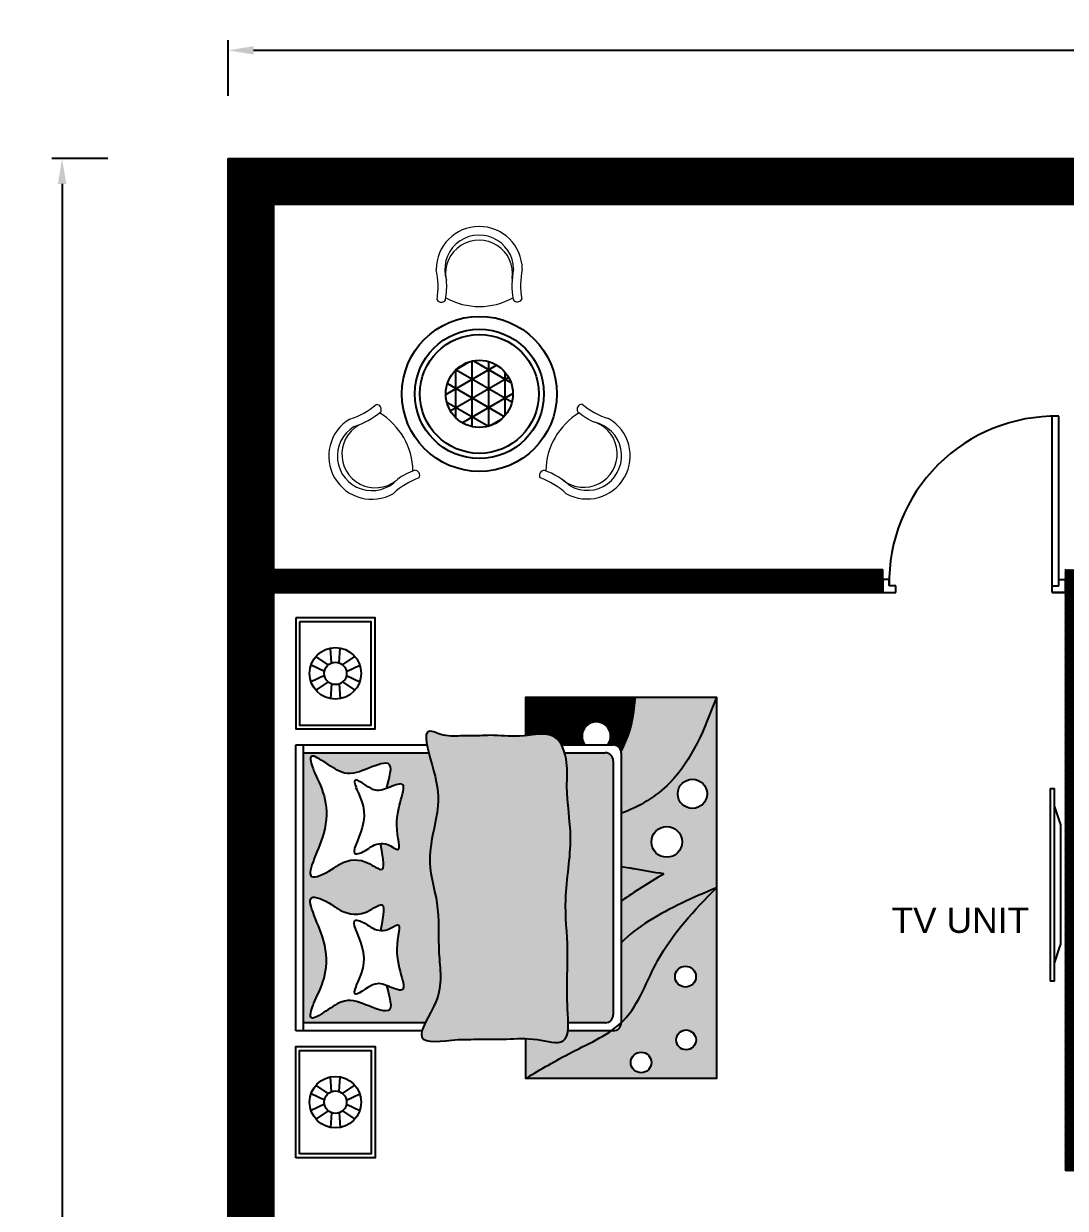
# Model space of a CAD drawing. Header units: inches. Extents: x 3496 to 3956, y 2800 to 3655.
# Drawn here: x 3495.8 to 3701.1, y 3421.4 to 3654.9 of the extents above; entities that cross this region are included whole.
import ezdxf

# ---------------------------------------------------------------- set-up
doc = ezdxf.new("R2010")
doc.units = ezdxf.units.IN
doc.header["$MEASUREMENT"] = 0
doc.layers.add('at_Entity', color=250, linetype='Continuous')
doc.layers.add('TEXT', color=11, linetype='Continuous')
doc.layers.add('ceiling', color=144, linetype='Continuous', lineweight=18)
doc.layers.add('DOOR', color=110, linetype='Continuous', plot=False)
doc.styles.get("Standard").update_dxf_attribs({"font": 'arial.ttf'})
doc.dimstyles.get("Standard").update_dxf_attribs({"dimtxt": 8, "dimasz": 5, "dimexe": 2, "dimexo": 0.0625, "dimgap": 0.09, "dimtad": 0, "dimtih": 1, "dimtoh": 1, "dimdec": 1, "dimzin": 0, "dimdsep": 46, "dimlunit": 4, "dimtxsty": 'Standard', "dimcen": 0.09, "dimadec": 0, "dimazin": 0, "dimtfac": 1, "dimtdec": 1, "dimtofl": 0, "dimtmove": 0, "dimatfit": 3, "dimfxl": 9, "dimfxlon": 1, "dimtolj": 1, "dimtzin": 0, "dimarcsym": 0})
pattern_1 = [(135, (3873.980404808231, 3218.669144670188), (-0.002766332632362072, -0.002766332632362072), [])]

# ---------------------------------------------------------------- blocks, each defined once
blk = doc.blocks.new('121')
for p, q in [((72.05329907620285, 349.0354496327019), (72.05329907620285, 346.0354496327019)), ((73.55329907620285, 349.0354496327019), (72.05329907620285, 349.0354496327019)), ((73.55329907620285, 347.5354496327019), (73.55329907620285, 349.0354496327019)), ((72.05329907620285, 346.0354496327019), (75.05329907620285, 346.0354496327019)), ((75.05329907620285, 347.5354496327019), (73.55329907620285, 347.5354496327019)), ((75.05329907620285, 346.0354496327019), (75.05329907620285, 347.5354496327019))]:
    blk.add_line(p, q)
blk = doc.blocks.new('222')
for p, q in [((235.053299076203, 347.535449632702), (235.053299076203, 386.535449632702)), ((236.553299076203, 347.535449632702), (236.553299076203, 386.535449632702))]:
    blk.add_line(p, q)
blk.add_arc((235.803299076203, 348.2854496327019), 38.2573522345706, 88.87669728592458, 181.1233027140753)
blk = doc.blocks.new('1.1')
at = {"layer": 'DOOR'}
for name, p in [('222', (3456.050042386322, 2950.742326230589)), ('121', (3580.050042386307, 2950.742326230589))]:
    blk.add_blockref(name, p, dxfattribs=at)
at = {"layer": 'DOOR', "xscale": -1}
blk.add_blockref('121', (3766.156640538691, 2950.742326230589), dxfattribs=at)
blk = doc.blocks.new('*U41')
for p, q in [((-0.3992222896306821, -1.312980842644492), (-1.653506191711987, 1.312980842644492)), ((0.3992222896306821, -1.312980842644492), (1.653506191711987, 1.312980842644492))]:
    blk.add_line(p, q)
blk = doc.blocks.new('*U42')
at = {"color": 0, "linetype": 'ByBlock', "lineweight": -2, "transparency": 16777216}
blk.add_blockref('*U41', (175.2466196792429, 320.8776305968914), dxfattribs=at)
for p, rotation in [((172.2254819092581, 319.1333758921318), 59.99999999999999), ((178.2677574492276, 319.1333758921318), 300.0000000000001), ((172.2254819092581, 315.6448664826124), 120), ((178.2677574492276, 315.6448664826124), 240), ((175.2466196792429, 313.9006117778528), 180)]:
    blk.add_blockref('*U41', p, dxfattribs=dict(at, rotation=rotation))
blk = doc.blocks.new('*U38')
for p, q in [((-0.3992222896306821, -1.312980842644492), (-1.653506191711987, 1.312980842644492)), ((0.3992222896306821, -1.312980842644492), (1.653506191711987, 1.312980842644492))]:
    blk.add_line(p, q)
blk = doc.blocks.new('*U40')
at = {"color": 0, "linetype": 'ByBlock', "lineweight": -2, "transparency": 16777216}
blk.add_blockref('*U38', (175.2466196792429, 320.8776305968914), dxfattribs=at)
for p, rotation in [((172.2254819092581, 319.1333758921318), 59.99999999999999), ((178.2677574492276, 319.1333758921318), 300.0000000000001), ((172.2254819092581, 315.6448664826124), 120), ((178.2677574492276, 315.6448664826124), 240), ((175.2466196792429, 313.9006117778528), 180)]:
    blk.add_blockref('*U38', p, dxfattribs=dict(at, rotation=rotation))
blk = doc.blocks.new('*D57')
at = {"layer": 'Defpoints', "color": 0, "transparency": 16777216}
for p in [(3956.103341462497, 3649.608171209901), (3536.103341462497, 3628.277775863237), (3956.103341462497, 3628.277775863237)]:
    blk.add_point(p, dxfattribs=at)
at = {"layer": 'TEXT', "color": 0, "lineweight": -2, "transparency": 16777216}
for p, q in [((3536.103341462497, 3640.608171209901), (3536.103341462497, 3651.608171209901)), ((3956.103341462497, 3640.608171209901), (3956.103341462497, 3651.608171209901)), ((3541.103341462497, 3649.608171209901), (3739.227529729892, 3649.608171209901)), ((3951.103341462497, 3649.608171209901), (3752.979153195103, 3649.608171209901))]:
    blk.add_line(p, q, dxfattribs=at)
at = {"layer": 'TEXT', "color": 0, "transparency": 16777216}
for points in [[(3541.103341462497, 3650.441504543235), (3541.103341462497, 3648.774837876568), (3536.103341462497, 3649.608171209901)], [(3951.103341462497, 3650.441504543235), (3951.103341462497, 3648.774837876568), (3956.103341462497, 3649.608171209901)]]:
    blk.add_solid(points, dxfattribs=at)
at = {"layer": 'TEXT', "color": 0, "transparency": 16777216, "insert": (3746.103341462497, 3649.608171209901), "char_height": 8, "attachment_point": 5}
blk.add_mtext("\\A1;35'", dxfattribs=at)
blk = doc.blocks.new('*D58')
at = {"layer": 'Defpoints', "color": 0, "transparency": 16777216}
for p in [(3528.316408383024, 3628.277775863239), (3503.355526101997, 2800.277775863238), (3528.316408383024, 2800.277775863238)]:
    blk.add_point(p, dxfattribs=at)
at = {"layer": 'TEXT', "color": 0, "lineweight": -2, "transparency": 16777216}
for p, q in [((3512.355526101997, 3628.277775863239), (3501.355526101997, 3628.277775863239)), ((3503.355526101997, 3623.277775863239), (3503.355526101997, 3218.452359765013)), ((3503.355526101997, 2805.277775863238), (3503.355526101997, 3210.103191961466)), ((3512.355526101997, 2800.277775863238), (3501.355526101997, 2800.277775863238))]:
    blk.add_line(p, q, dxfattribs=at)
at = {"layer": 'TEXT', "color": 0, "transparency": 16777216}
for points in [[(3502.522192768663, 3623.277775863239), (3504.18885943533, 3623.277775863239), (3503.355526101997, 3628.277775863239)], [(3502.522192768664, 2805.277775863238), (3504.188859435331, 2805.277775863238), (3503.355526101997, 2800.277775863238)]]:
    blk.add_solid(points, dxfattribs=at)
at = {"layer": 'TEXT', "color": 0, "transparency": 16777216, "insert": (3503.355526101997, 3214.277775863237), "char_height": 8, "attachment_point": 5}
blk.add_mtext("\\A1;69'", dxfattribs=at)

msp = doc.modelspace()

# ---------------------------------------------------------------- hatches: boundary and pattern name
at = {"true_color": 0x636466}
h = msp.add_hatch(dxfattribs=at)
h.set_pattern_fill('ANSI31', color=251, scale=0.03129748101377366, angle=90)
h.set_pattern_definition(pattern_1)
edge = h.paths.add_edge_path()
edge.add_line((3594.779485825953, 3522.121155189824), (3594.779485825953, 3514.574294966851))
edge.add_spline(control_points=[(3594.779485825953, 3514.574294966851), (3596.894725730017, 3514.825091283859), (3599.853151924672, 3515.360846732216), (3601.450195592299, 3513.361149547579), (3601.788524024093, 3512.731910885692)], knot_values=[2789.280830470994, 2789.280830470994, 2789.280830470994, 2789.280830470994, 2975.331718151073, 3042.519416525338, 3042.519416525338, 3042.519416525338, 3042.519416525338], degree=3, periodic=0)
edge.add_line((3601.788524024093, 3512.731910885692), (3606.428190042433, 3512.731910885692))
edge.add_arc((3608.666851711178, 3514.450632677132), 2.822341344252624, -37.5150793865007, 217.5150793865007, ccw=False)
edge.add_line((3610.905513379922, 3512.731910885692), (3611.99310038353, 3512.731910885692))
edge.add_arc((3611.993100383529, 3511.167036835003), 1.564874050688683, 10.881035625460413, 90, ccw=False)
edge.add_spline(control_points=[(3613.529839951363, 3511.462438756409), (3614.615638819818, 3513.473211848197), (3615.909561379802, 3517.064318338789), (3616.209972216638, 3520.694057886493), (3616.328084133349, 3522.121155189824)], knot_values=[727.5348304608033, 727.5348304608033, 727.5348304608033, 727.5348304608033, 939.8558329979844, 1077.41913041279, 1077.41913041279, 1077.41913041279, 1077.41913041279], degree=3, periodic=0)
edge.add_line((3616.328084133349, 3522.121155189824), (3594.779485825953, 3522.121155189824))
h = msp.add_hatch(dxfattribs=at)
h.set_pattern_fill('ANSI31', color=251, scale=0.03129748101377366, angle=90)
h.set_pattern_definition(pattern_1)
edge = h.paths.add_edge_path(flags=17)
edge.add_spline(control_points=[(3603.054749522216, 3456.396445060899), (3602.941737710898, 3455.478552276129), (3602.156874389294, 3453.362055894362), (3597.992265864018, 3454.625001854319), (3595.488849115621, 3454.822428783375), (3594.779485825953, 3454.844289928174)], knot_values=[4821.793160850291, 4821.793160850291, 4821.793160850291, 4821.793160850291, 4908.130436277024, 5071.210333155607, 5138.877351241147, 5138.877351241147, 5138.877351241147, 5138.877351241147], degree=3, periodic=0)
edge.add_line((3594.779485825953, 3454.844289928174), (3594.779485825953, 3447.007200756766))
edge.add_spline(control_points=[(3594.779485825953, 3447.007200756767), (3597.726508918844, 3448.773391670768), (3603.146900027719, 3452.021905586364), (3609.245669378349, 3454.747665133577), (3611.602120425959, 3456.396445060899)], knot_values=[0, 0, 0, 0, 332.3745428608933, 611.3287748868132, 611.3287748868132, 611.3287748868132, 611.3287748868132], degree=3, periodic=0)
edge.add_line((3611.602120425959, 3456.396445060899), (3603.054749522217, 3456.396445060899))
edge = h.paths.add_edge_path()
edge.add_spline(control_points=[(3611.602120425959, 3456.396445060899), (3609.245669378349, 3454.747665133577), (3603.146900027719, 3452.021905586364), (3597.726508918844, 3448.773391670768), (3594.779485825953, 3447.007200756767)], knot_values=[0, 0, 0, 0, 278.9542320259199, 611.3287748868132, 611.3287748868132, 611.3287748868132, 611.3287748868132], degree=3, periodic=0)
edge.add_line((3594.779485825953, 3447.007200756767), (3632.336463042482, 3447.007200756767))
edge.add_line((3632.336463042482, 3447.007200756767), (3632.336463042482, 3484.564177973296))
edge.add_spline(control_points=[(3632.336463042482, 3484.564177973295), (3628.052519826528, 3480.15694572656), (3620.592722535412, 3472.482460440883), (3617.026739063298, 3461.384421973611), (3613.731454970437, 3458.134059539262), (3613.557974434217, 3457.971071805744)], knot_values=[693.4533345413574, 693.4533345413574, 693.4533345413574, 693.4533345413574, 1279.815238965914, 1714.508172511626, 1738.04407250318, 1738.04407250318, 1738.04407250318, 1738.04407250318], degree=3, periodic=0)
edge.add_line((3613.557974434217, 3457.971071805744), (3613.557974434217, 3457.961319111588))
edge.add_arc((3611.993100383529, 3457.961319111588), 1.564874050688683, 270, 360.00000000002086, ccw=False)
edge.add_line((3611.993100383529, 3456.396445060899), (3611.602120425958, 3456.396445060899))
h.paths.add_polyline_path([(3617.481564891127, 3452.176318743041, -1), (3617.481564891127, 3448.1090389506, -1)], flags=16)
h.paths.add_polyline_path([(3626.359056320423, 3456.53724807474, -1), (3626.359056320423, 3452.63663669457, -1)], flags=16)
h.paths.add_polyline_path([(3626.232656982784, 3469.122846328011, -1), (3626.232656982784, 3464.994688546209, -1)], flags=16)
edge = h.paths.add_edge_path(flags=17)
edge.add_spline(control_points=[(3632.336463042482, 3484.564177973295), (3627.736581022208, 3482.598368706986), (3621.02371817921, 3479.729554263035), (3615.189951716474, 3475.373818440825), (3613.557974434217, 3473.74783011203)], knot_values=[0, 0, 0, 0, 476.8269227620506, 695.8599629823377, 695.8599629823377, 695.8599629823377, 695.8599629823377], degree=3, periodic=0)
edge.add_line((3613.557974434217, 3473.74783011203), (3613.557974434217, 3457.971071805744))
edge.add_spline(control_points=[(3613.557974434217, 3457.971071805744), (3613.731454970437, 3458.134059539262), (3617.026739063298, 3461.384421973611), (3620.592722535412, 3472.482460440883), (3628.052519826528, 3480.15694572656), (3632.336463042482, 3484.564177973295)], knot_values=[693.4533345413577, 693.4533345413577, 693.4533345413577, 693.4533345413577, 716.9892345329123, 1151.682168078624, 1738.04407250318, 1738.04407250318, 1738.04407250318, 1738.04407250318], degree=3, periodic=0)
edge = h.paths.add_edge_path()
edge.add_spline(control_points=[(3621.947278139025, 3487.312439910032), (3619.099248345921, 3485.57283972934), (3616.251218552819, 3483.833239548647), (3613.55797443422, 3481.948991155746)], knot_values=[0, 0, 0, 0, 318.0544151716858, 318.0544151716858, 318.0544151716858, 318.0544151716858], degree=3, periodic=0)
edge.add_line((3613.557974434217, 3481.948991155744), (3613.557974434217, 3473.747830112029))
edge.add_spline(control_points=[(3613.557974434217, 3473.74783011203), (3615.189951716474, 3475.373818440825), (3621.02371817921, 3479.729554263035), (3627.736581022208, 3482.598368706986), (3632.336463042482, 3484.564177973295)], knot_values=[0, 0, 0, 0, 219.0330402202871, 695.8599629823377, 695.8599629823377, 695.8599629823377, 695.8599629823377], degree=3, periodic=0)
edge.add_line((3632.336463042482, 3484.564177973295), (3632.336463042482, 3522.121155189824))
edge.add_spline(control_points=[(3632.336463042482, 3522.121155189824), (3629.964595447992, 3515.937563819225), (3626.202701768971, 3506.13009676468), (3617.147667407992, 3500.516123449412), (3613.557974434217, 3499.248381956573)], knot_values=[0, 0, 0, 0, 614.6524651185262, 974.8677492351059, 974.8677492351059, 974.8677492351059, 974.8677492351059], degree=3, periodic=0)
edge.add_line((3613.557974434217, 3499.248381956573), (3613.557974434217, 3488.68956587552))
edge.add_spline(control_points=[(3613.557974434217, 3488.68956587552), (3614.098867327175, 3488.625394593361), (3614.947996914429, 3488.508867647011), (3617.719635738308, 3487.943766474859), (3619.987439685749, 3487.605108485338), (3621.947278139025, 3487.312439910032)], knot_values=[0, 0, 0, 0, 51.72710091473058, 81.55259349884636, 271.3568032618259, 271.3568032618259, 271.3568032618259, 271.3568032618259], degree=3, periodic=0)
h.paths.add_polyline_path([(3622.547482836138, 3496.635256683199, -1), (3622.547482836138, 3490.572358778414, -1)], flags=16)
h.paths.add_polyline_path([(3627.594985545295, 3505.963217314562, -1), (3627.594985545295, 3500.196055897413, -1)], flags=16)
edge = h.paths.add_edge_path(flags=16)
edge.add_spline(control_points=[(3621.947278139025, 3487.312439910032), (3619.987439685749, 3487.605108485338), (3617.719635738308, 3487.943766474859), (3614.947996914429, 3488.508867647011), (3614.098867327175, 3488.625394593361), (3613.557974434217, 3488.68956587552)], knot_values=[0, 0, 0, 0, 189.8042097629795, 219.6297023470953, 271.3568032618259, 271.3568032618259, 271.3568032618259, 271.3568032618259], degree=3, periodic=0)
edge.add_line((3613.557974434217, 3488.68956587552), (3613.557974434217, 3481.948991155745))
edge.add_spline(control_points=[(3613.55797443422, 3481.948991155746), (3616.251218552819, 3483.833239548647), (3619.099248345921, 3485.57283972934), (3621.947278139025, 3487.312439910032)], knot_values=[0, 0, 0, 0, 318.0544151716858, 318.0544151716858, 318.0544151716858, 318.0544151716858], degree=3, periodic=0)
edge = h.paths.add_edge_path()
edge.add_spline(control_points=[(3616.328084133349, 3522.121155189824), (3616.209972216638, 3520.694057886493), (3615.909561379802, 3517.064318338789), (3614.615638819818, 3513.473211848197), (3613.529839951363, 3511.462438756409)], knot_values=[727.5348304608033, 727.5348304608033, 727.5348304608033, 727.5348304608033, 865.0981278756092, 1077.41913041279, 1077.41913041279, 1077.41913041279, 1077.41913041279], degree=3, periodic=0)
edge.add_arc((3611.993100383529, 3511.167036835003), 1.564874050688683, 360, 370.88103562546036, ccw=False)
edge.add_line((3613.557974434217, 3511.167036835003), (3613.557974434217, 3499.248381956573))
edge.add_spline(control_points=[(3613.557974434217, 3499.248381956573), (3617.147667407992, 3500.516123449412), (3626.202701768971, 3506.13009676468), (3629.964595447992, 3515.937563819225), (3632.336463042482, 3522.121155189824)], knot_values=[0, 0, 0, 0, 360.2152841165797, 974.8677492351059, 974.8677492351059, 974.8677492351059, 974.8677492351059], degree=3, periodic=0)
edge.add_line((3632.336463042482, 3522.121155189824), (3616.32808413335, 3522.121155189824))
at = {"true_color": 0xfecc66}
h = msp.add_hatch(dxfattribs=at)
h.set_pattern_fill('ANSI31', color=31, scale=0.03129748101377366, angle=90)
h.set_pattern_definition(pattern_1)
edge = h.paths.add_edge_path()
edge.add_spline(control_points=[(3581.410302988441, 3454.64709356736), (3578.141899130583, 3454.284868274254), (3571.448895575427, 3453.543107072161), (3578.9063654531, 3463.259607665853), (3577.180837863549, 3471.655343233049), (3577.946728917849, 3481.077997038728), (3574.642819184814, 3490.427687177707), (3578.215114396938, 3500.265862354754), (3576.904659859821, 3507.079200378971), (3573.930187116307, 3516.613785634233), (3578.654092968904, 3514.318141441047), (3581.82530291343, 3514.546693878826), (3585.133748020662, 3514.457998190873), (3589.020055591034, 3514.740334120716), (3593.696178538443, 3513.947784585269), (3600.95826117101, 3516.048122158625), (3603.169116263902, 3509.368519620034), (3602.563305695796, 3502.851898498207), (3604.341790856402, 3493.706088355953), (3602.052742776954, 3483.146508223299), (3603.363208648118, 3471.481886180139), (3602.542169281312, 3463.511190188963), (3603.706130464385, 3452.892233415465), (3596.327914242983, 3455.129727843082), (3591.519169529166, 3454.69774744439), (3586.232699948031, 3454.735592505787), (3583.074540879811, 3454.677635077715), (3581.410302988441, 3454.64709356736)], knot_values=[0, 0, 0, 0, 4.574379471410046, 9.367366884963042, 15.54132299381235, 21.85276858185138, 26.95200434941867, 34.23208618292356, 39.56477236527105, 43.69112690969271, 45.13359528443061, 47.62871733112101, 50.0964149475333, 51.40195730767552, 55.06368752627633, 59.54397344475524, 63.04227542724808, 66.06464178536115, 72.51940513016642, 80.34513779217377, 86.71221748695324, 94.13575483048668, 98.22420356634476, 101.4878480836508, 105.3780298085832, 108.2545720886487, 111.459058866664, 111.459058866664, 111.459058866664, 111.459058866664], degree=3, periodic=0)
at = {"true_color": 0xcd6928}
h = msp.add_hatch(dxfattribs=at)
h.set_pattern_fill('ANSI31', color=32, scale=0.03129748101377366, angle=90)
h.set_pattern_definition(pattern_1)
edge = h.paths.add_edge_path()
edge.add_line((3550.96301240667, 3511.167036835003), (3550.96301240667, 3457.961319111588))
edge.add_line((3550.96301240667, 3457.961319111588), (3574.947982377282, 3457.961319111588))
edge.add_spline(control_points=[(3574.947982377283, 3457.961319111588), (3575.585547836689, 3459.235056642637), (3578.674722378375, 3464.386691355005), (3577.180837863549, 3471.655343233049), (3577.94672891785, 3481.077997038728), (3574.642819184816, 3490.427687177707), (3578.215114396937, 3500.265862354754), (3577.145965592134, 3505.824599418114), (3575.810366233971, 3510.430154402526), (3575.617470665357, 3511.167036835003)], knot_values=[344.4794991791036, 344.4794991791036, 344.4794991791036, 344.4794991791036, 468.0746378850208, 776.5788638278038, 1091.953252856443, 1346.755158739501, 1710.530989219796, 1976.998096189158, 2029.166859794734, 2029.166859794734, 2029.166859794734, 2029.166859794734], degree=3, periodic=0)
edge.add_line((3575.617470665357, 3511.167036835003), (3550.963012406671, 3511.167036835003))
edge = h.paths.add_edge_path()
edge.add_spline(control_points=[(3553.142955044951, 3462.258660800871), (3554.703416883465, 3465.42927330796), (3557.573724600017, 3471.432981705016), (3549.759970519372, 3484.815557789766), (3556.027584305482, 3481.618478709656), (3558.871591119058, 3479.552023918983), (3562.353475094696, 3478.65501940302), (3567.548168381579, 3482.7098954589), (3566.614395907411, 3479.228966038987), (3566.210539782246, 3476.482287715231)], knot_values=[0, 0, 0, 0, 254.5380022593741, 433.8216917316246, 527.6513347936659, 543.7608795587546, 655.9844214787016, 725.9844779086036, 843.480710759827, 843.480710759827, 843.480710759827, 843.480710759827], degree=3, periodic=0)
edge.add_spline(control_points=[(3566.210539782246, 3476.482287715231), (3566.210511445404, 3476.48209499267), (3566.210483109457, 3476.481902267327), (3566.210454773508, 3476.481709541983), (3566.193668659032, 3476.367539737067), (3566.176882544555, 3476.25336993215), (3566.160096430078, 3476.139200127234)], knot_values=[843.480710759827, 843.480710759827, 843.480710759827, 843.480710759827, 843.4889549632474, 843.4889549632474, 843.4889549632474, 848.3727916115939, 848.3727916115939, 848.3727916115939, 848.3727916115939], degree=3, periodic=0)
edge.add_spline(control_points=[(3566.160096430078, 3476.139200127234), (3566.616636175906, 3476.110657338705), (3567.842210966783, 3476.267576633069), (3570.741758046698, 3478.530906415587), (3567.730342864476, 3470.690132515974), (3572.721422805438, 3462.959134827628), (3568.257181263937, 3464.912364425155), (3567.285944595305, 3465.284704277718)], knot_values=[587.518084429835, 587.518084429835, 587.518084429835, 587.518084429835, 629.7450446195534, 696.9450987922593, 848.4999505069214, 1109.865128118807, 1202.770021521123, 1202.770021521123, 1202.770021521123, 1202.770021521123], degree=3, periodic=0)
edge.add_spline(control_points=[(3567.285944595303, 3465.284704277718), (3567.328564017057, 3465.130384519214), (3567.371183438811, 3464.976064760709), (3567.413802860566, 3464.821745002205), (3567.413848123382, 3464.821581111037), (3567.413893386198, 3464.821417219868), (3567.413938647996, 3464.821253331964)], knot_values=[1003.387934741425, 1003.387934741425, 1003.387934741425, 1003.387934741425, 1011.567308913117, 1011.567308913117, 1011.567308913117, 1011.575995598493, 1011.575995598493, 1011.575995598493, 1011.575995598493], degree=3, periodic=0)
edge.add_spline(control_points=[(3567.413938647996, 3464.821253331964), (3568.167027594815, 3462.094402586941), (3568.958434443316, 3459.033813120345), (3562.141393445539, 3462.037584958971), (3558.230598360335, 3463.14940504846), (3550.808099930355, 3456.358818174474), (3553.142955044952, 3462.258660800871), (3552.932787805844, 3461.750182422747), (3553.142955044951, 3462.258660800871)], knot_values=[1011.575995598493, 1011.575995598493, 1011.575995598493, 1011.575995598493, 1156.109508457092, 1254.207981898177, 1356.157323201415, 1468.839409783104, 1514.736098348679, 1520.638884756173, 1520.638884756173, 1520.638884756173, 1520.638884756173], degree=3, periodic=0)
edge = h.paths.add_edge_path()
edge.add_spline(control_points=[(3566.210539782246, 3492.933397774595), (3566.614395907411, 3490.186719450839), (3567.548168381579, 3486.705790030926), (3562.353475094696, 3490.760666086806), (3558.871591119058, 3489.863661570842), (3556.027584305482, 3487.797206780169), (3549.759970519372, 3484.60012770006), (3557.573724600017, 3497.98270378481), (3554.703416883465, 3503.986412181865), (3553.142955044951, 3507.157024688955)], knot_values=[0, 0, 0, 0, 117.4962328512235, 187.4962892811254, 299.7198312010725, 315.8293759661611, 409.6590190282025, 588.9427085004529, 843.480710759827, 843.480710759827, 843.480710759827, 843.480710759827], degree=3, periodic=0)
edge.add_spline(control_points=[(3553.142955044951, 3507.157024688955), (3552.932787805844, 3507.665503067079), (3553.142955044952, 3507.157024688955), (3550.808099930355, 3513.056867315352), (3558.230598360335, 3506.266280441366), (3562.141393445539, 3507.378100530855), (3568.958434443316, 3510.381872369481), (3568.167027594815, 3507.321282902884), (3567.413938647996, 3504.594432157862)], knot_values=[1011.575995598493, 1011.575995598493, 1011.575995598493, 1011.575995598493, 1017.478782005987, 1063.375470571563, 1176.057557153251, 1278.00689845649, 1376.105371897574, 1520.638884756173, 1520.638884756173, 1520.638884756173, 1520.638884756173], degree=3, periodic=0)
edge.add_spline(control_points=[(3567.413802860566, 3504.59394048762), (3567.371183438811, 3504.439620729116), (3567.328564017057, 3504.285300970611), (3567.285944595303, 3504.130981212107)], knot_values=[1003.387934741425, 1003.387934741425, 1003.387934741425, 1003.387934741425, 1011.567308913117, 1011.567308913117, 1011.567308913117, 1011.567308913117], degree=3, periodic=0)
edge.add_spline(control_points=[(3567.285944595305, 3504.130981212108), (3568.257181263937, 3504.50332106467), (3572.721422805438, 3506.456550662198), (3567.730342864476, 3498.725552973852), (3570.741758046698, 3490.884779074239), (3567.842210966783, 3493.148108856757), (3566.616636175906, 3493.30502815112), (3566.160096430078, 3493.276485362592)], knot_values=[587.5180844298334, 587.5180844298334, 587.5180844298334, 587.5180844298334, 680.4229778321485, 941.7881554440338, 1093.343007158697, 1160.543061331403, 1202.770021521122, 1202.770021521122, 1202.770021521122, 1202.770021521122], degree=3, periodic=0)
edge.add_spline(control_points=[(3566.160096430078, 3493.276485362592), (3566.176882544555, 3493.162315557675), (3566.193668659032, 3493.048145752759), (3566.210454773508, 3492.933975947843), (3566.210483109457, 3492.933783222499), (3566.210511445404, 3492.933590497155), (3566.210539782246, 3492.933397774595)], knot_values=[843.480710759827, 843.480710759827, 843.480710759827, 843.480710759827, 848.3645474081736, 848.3645474081736, 848.3645474081736, 848.3727916115939, 848.3727916115939, 848.3727916115939, 848.3727916115939], degree=3, periodic=0)
edge = h.paths.add_edge_path()
edge.add_spline(control_points=[(3602.414839936818, 3511.167036835003), (3602.596358834252, 3510.548138035507), (3603.058792038008, 3508.181777066234), (3602.563305695796, 3502.851898498207), (3604.341790856403, 3493.706088355953), (3602.052742776953, 3483.146508223298), (3603.363208648118, 3471.481886180139), (3602.662999089074, 3464.684212705652), (3603.109476464736, 3458.855642318988), (3603.121867177799, 3457.961319111588)], knot_values=[3093.405490540291, 3093.405490540291, 3093.405490540291, 3093.405490540291, 3150.137130790166, 3301.160684794502, 3623.696468046807, 4014.737731503039, 4332.892081505382, 4703.836189553312, 4776.652612997175, 4776.652612997175, 4776.652612997175, 4776.652612997175], degree=3, periodic=0)
edge.add_line((3603.121867177799, 3457.961319111588), (3610.42822633284, 3457.961319111588))
edge.add_arc((3610.42822633284, 3459.526193162276), 1.564874050688683, 270, 360)
edge.add_line((3611.993100383529, 3459.526193162276), (3611.993100383529, 3509.602162784314))
edge.add_arc((3610.42822633284, 3509.602162784314), 1.564874050688683, 360, 450)
edge.add_line((3610.42822633284, 3511.167036835003), (3602.414839936818, 3511.167036835003))
at = {"layer": 'at_Entity'}
h = msp.add_hatch(dxfattribs=at)
h.set_pattern_fill('NET3,_O', color=256, scale=1.018620658913842, angle=90)
h.set_pattern_definition([(90, (2335.835201232176, 2583.989863828574), (-3.234120592051448, 1.980262313026996e-16), []), (150, (2335.835201232176, 2583.989863828574), (-1.617060296025725, -2.800830591618923), []), (210, (2335.835201232176, 2583.989863828574), (1.617060296025723, -2.800830591618923), [])])
h.paths.add_polyline_path([(3592.227802145315, 3581.898237855444, 1), (3578.985733582913, 3581.898237855444, 1)])
at = {"layer": 'TEXT'}
h = msp.add_hatch(dxfattribs=at)
h.set_pattern_fill('ANSI31', color=256)
h.set_pattern_definition([(45, (0, 0), (-0.08838834764831845, 0.08838834764831845), [])])
h.paths.add_polyline_path([(3536.103341462497, 2800.277775863237), (3827.103341462498, 2800.277775863238), (3827.103341462498, 2809.277775863238), (3545.103341462497, 2809.277775863238), (3545.103341462498, 2942.777775863238), (3818.103341462498, 2942.777775863238), (3818.103341462497, 3136.277775863238), (3809.103341462498, 3136.277775863238), (3744.603341462499, 3136.277775863238), (3744.603341462499, 3131.777775863237), (3809.103341462498, 3131.777775863237), (3809.103341462498, 3076.277775863237), (3749.103341462499, 3076.277775863238), (3749.103341462499, 3071.777775863238), (3809.103341462497, 3071.777775863238), (3809.103341462497, 2951.777775863237), (3705.603341462498, 2951.777775863238), (3705.603341462498, 3136.277775863237), (3689.103341462498, 3136.277775863237), (3689.103341462498, 3131.777775863238), (3701.103341462498, 3131.777775863237), (3701.103341462498, 2951.777775863237), (3545.103341462498, 2951.777775863238), (3545.103341462497, 3131.777775863238), (3629.103341462498, 3131.777775863238), (3629.103341462498, 3136.277775863237), (3545.103341462498, 3136.277775863237), (3545.103341462497, 3320.777775863237), (3659.103341462519, 3320.777775863237), (3659.103341462519, 3325.277775863237), (3545.103341462498, 3325.277775863237), (3545.103341462497, 3542.777775863238), (3665.103341462498, 3542.777775863238), (3665.103341462498, 3547.277775863238), (3545.103341462497, 3547.277775863238), (3545.103341462497, 3619.277775863238), (3947.103341462498, 3619.277775863237), (3947.103341462497, 3547.277775863237), (3803.107075186992, 3547.277775863238), (3803.107075186992, 3542.777775863237), (3947.103341462497, 3542.777775863237), (3947.103341462498, 3325.277775863237), (3809.103341462497, 3325.277775863236), (3809.103341462498, 3284.777775863238), (3818.103341462498, 3284.777775863238), (3818.103341462497, 3320.777775863238), (3947.103341462498, 3320.777775863237), (3947.103341462498, 3188.777775863237), (3818.103341462497, 3188.777775863238), (3818.103341462498, 3224.777775863238), (3809.103341462498, 3224.777775863238), (3809.103341462497, 3184.277775863237), (3947.103341462498, 3184.277775863237), (3947.103341462498, 2800.277775863238), (3956.103341462497, 2800.277775863237), (3956.103341462497, 3628.277775863237), (3536.103341462497, 3628.277775863237)])
h.paths.add_polyline_path([(3705.603341462497, 3542.777775863237), (3767.107075186993, 3542.777775863237), (3767.107075186993, 3547.277775863236), (3701.103341462498, 3547.277775863236), (3701.103341462497, 3428.777775863237), (3762.607075186994, 3428.777775863236), (3762.607075186993, 3325.277775863237), (3705.603341462497, 3325.277775863237), (3705.603341462499, 3398.777775863237), (3701.103341462497, 3398.777775863237), (3701.103341462496, 3320.777775863237), (3767.107075186994, 3320.777775863238), (3767.107075186994, 3512.777775863237), (3762.607075186995, 3512.777775863238), (3762.607075186994, 3434.777775863236), (3705.603341462498, 3434.777775863237)], flags=17)

# ---------------------------------------------------------------- linework, layer by layer
at = {"color": 2, "true_color": 0xf1eb1f}
for p, q in [((3536.103341462497, 2800.277775863238), (3536.103341462497, 3628.277775863237)), ((3536.103341462497, 3628.277775863237), (3956.103341462497, 3628.277775863237)), ((3545.103341462496, 3619.277775863238), (3947.103341462497, 3619.277775863237)), ((3545.103341462497, 3547.277775863237), (3545.103341462497, 3619.277775863238)), ((3545.103341462497, 3547.277775863238), (3665.103341462497, 3547.277775863238)), ((3545.103341462497, 3542.777775863238), (3667.674770033928, 3542.777775863238)), ((3545.103341462498, 3325.277775863237), (3545.103341462497, 3542.777775863237)), ((3698.531912891066, 3542.777775863238), (3701.103341462496, 3542.777775863238))]:
    msp.add_line(p, q, dxfattribs=at)
msp.add_line((3665.103341462498, 3542.777775863238), (3665.103341462498, 3547.277775863238))
at = {"color": 9, "true_color": 0xafd9aa}
for p, q in [((3549.398138355982, 3456.396445060899), (3549.398138355982, 3512.731910885692)), ((3549.398138355982, 3512.731910885692), (3575.254139484286, 3512.731910885692)), ((3550.96301240667, 3456.396445060899), (3550.96301240667, 3512.731910885692)), ((3601.788524024093, 3512.731910885692), (3611.993100383529, 3512.731910885692)), ((3550.96301240667, 3511.167036835003), (3575.61776858302, 3511.167036835003)), ((3602.414839936818, 3511.167036835003), (3610.42822633284, 3511.167036835003)), ((3611.993100383529, 3509.602162784314), (3611.993100383529, 3459.526193162276)), ((3613.557974434217, 3511.167036835003), (3613.557974434217, 3457.961319111588)), ((3574.947982404779, 3457.961319111588), (3550.96301240667, 3457.961319111588)), ((3610.42822633284, 3457.961319111588), (3603.121867177799, 3457.961319111588)), ((3574.290958399287, 3456.396445060899), (3549.398138355982, 3456.396445060899)), ((3611.993100383529, 3456.396445060899), (3603.054749522217, 3456.396445060899))]:
    msp.add_line(p, q, dxfattribs=at)
at = {"color": 8}
for p, q in [((3698.146132942129, 3504.134309691163), (3698.146132942129, 3466.134309691163)), ((3698.146132942129, 3504.134309691163), (3698.942657686493, 3504.134309691163)), ((3698.942657686493, 3466.134309691163), (3698.942657686493, 3504.134309691163)), ((3698.942657686493, 3500.541756940268), (3700.150459657845, 3496.979523493258)), ((3698.942657686493, 3469.726862442058), (3700.150459657845, 3473.289095889068)), ((3698.942657686493, 3466.134309691163), (3698.146132942129, 3466.134309691163))]:
    msp.add_line(p, q, dxfattribs=at)
at = {"color": 254, "true_color": 0xcecce6}
for points in [[(3549.398138355982, 3537.769895696711), (3549.398138355982, 3515.861658987069), (3565.046878862869, 3515.861658987069), (3565.046878862869, 3537.769895696711)], [(3550.180575381326, 3536.987458671366), (3550.180575381326, 3516.644096012413), (3564.264441837524, 3516.644096012413), (3564.264441837524, 3536.987458671366)], [(3549.398138355982, 3431.35846024988), (3549.398138355982, 3453.266696959522), (3565.046878862869, 3453.266696959522), (3565.046878862869, 3431.35846024988)], [(3550.180575381326, 3432.140897275224), (3550.180575381326, 3452.484259934177), (3564.264441837524, 3452.484259934177), (3564.264441837524, 3432.140897275224)]]:
    msp.add_lwpolyline(points, close=True, dxfattribs=at)
at = {"color": 215, "true_color": 0xa953a0}
msp.add_lwpolyline([(3594.779485825953, 3514.574294966851), (3594.779485825953, 3522.121155189824), (3632.336463042482, 3522.121155189824), (3632.336463042482, 3447.007200756767), (3594.779485825953, 3447.007200756767), (3594.779485825953, 3454.853591219236)], dxfattribs=at)
at = {"color": 8}
msp.add_lwpolyline([(3700.150459657845, 3496.979523493258), (3700.150459657845, 3473.289095889068)], dxfattribs=at)
at = {"color": 31, "true_color": 0xfecc66}
for centre, radius in [((3557.222508609425, 3526.81577734189), 5.078227187479269), ((3557.222508609425, 3442.312578604701), 5.078227187479269), ((3557.222508609425, 3442.312578604701), 2.211855099645161)]:
    msp.add_circle(centre, radius, dxfattribs=at)
msp.add_circle((3557.222508609425, 3526.81577734189), 2.211855099645161)
at = {"color": 30, "true_color": 0xf26722}
for centre, radius in [((3627.594985545295, 3503.079636605987), 2.883580708574183), ((3622.547482836138, 3493.603807730807), 3.031448952392697), ((3626.232656982784, 3467.05876743711), 2.064078890901657), ((3626.359056320423, 3454.586942384655), 1.950305690085084), ((3617.481564891127, 3450.142678846821), 2.033639896220623)]:
    msp.add_circle(centre, radius, dxfattribs=at)
msp.add_arc((3608.666851711178, 3514.450632677132), 2.822341344252624, 322.4849206133674, 217.5150793866314, dxfattribs=at)
at = {"color": 9, "true_color": 0xafd9aa}
for centre, start, end in [((3611.993100383529, 3511.167036835003), 0, 90), ((3610.42822633284, 3509.602162784314), 0, 90), ((3610.42822633284, 3459.526193162276), 270, 0), ((3611.993100383529, 3457.961319111588), 270, 0)]:
    msp.add_arc(centre, 1.564874050688683, start, end, dxfattribs=at)
at = {"color": 240, "true_color": 0xed1f24}
for points, knots in [([(3613.529839951363, 3511.462438756409), (3614.615638819818, 3513.473211848197), (3615.909561379802, 3517.064318338789), (3616.209972216638, 3520.694057886493), (3616.328084133349, 3522.121155189824)], [727.5348304608033, 727.5348304608033, 727.5348304608033, 727.5348304608033, 939.8558329979844, 1077.41913041279, 1077.41913041279, 1077.41913041279, 1077.41913041279]), ([(3632.336463042482, 3522.121155189824), (3629.964595447992, 3515.937563819225), (3626.202701768971, 3506.13009676468), (3617.147667407992, 3500.516123449412), (3613.557974434217, 3499.248381956573)], [0, 0, 0, 0, 614.6524651185262, 974.8677492351059, 974.8677492351059, 974.8677492351059, 974.8677492351059]), ([(3621.947278139025, 3487.312439910032), (3619.987439685749, 3487.605108485338), (3617.719635738308, 3487.943766474859), (3614.947996914429, 3488.508867647011), (3614.098867327175, 3488.62539459336), (3613.557974434217, 3488.68956587552)], [0, 0, 0, 0, 189.8042097629795, 219.6297023470953, 271.3568032618259, 271.3568032618259, 271.3568032618259, 271.3568032618259]), ([(3632.336463042482, 3484.564177973295), (3627.736581022208, 3482.598368706985), (3621.02371817921, 3479.729554263035), (3615.189951716474, 3475.373818440825), (3613.557974434217, 3473.74783011203)], [0, 0, 0, 0, 476.8269227620506, 695.8599629823377, 695.8599629823377, 695.8599629823377, 695.8599629823377])]:
    msp.add_open_spline(points, degree=3, knots=knots, dxfattribs=at)
at = {"color": 9, "true_color": 0xd19cc7}
msp.add_spline([(3581.410302988441, 3454.64709356736), (3574.273046046569, 3455.133893080451), (3577.029369266924, 3462.104436397674), (3577.63242980984, 3471.740990069587), (3577.230390331375, 3481.603222741089), (3575.823248181092, 3489.452752547502), (3577.431410070608, 3500.723871540851), (3576.225288984776, 3508.975943341211), (3575.823248181092, 3515.416583273456), (3577.989507276065, 3514.787097653385), (3581.879911381021, 3514.48516096319), (3585.738913109119, 3514.525675192536), (3587.778938518759, 3514.609044631247), (3593.503331016997, 3514.451744272664), (3600.506930399671, 3514.243770044584), (3602.79995459258, 3509.276523044504), (3602.867634825047, 3504.550350806397), (3603.577546407956, 3494.480786877048), (3602.630998514222, 3482.278838811163), (3602.985954305677, 3472.327737706909), (3602.985954305677, 3460.718121528108), (3602.099885407245, 3454.385919769032), (3597.002453767025, 3454.644578523574), (3590.919700991084, 3454.758899341531), (3586.421299904413, 3454.716214643608), (3581.410302988441, 3454.64709356736)], degree=3, dxfattribs=at)
for points, knots in [([(3567.285944595303, 3504.130981212107), (3567.328564017057, 3504.285300970611), (3567.371183438811, 3504.439620729116), (3567.413802860566, 3504.59394048762), (3567.413848123382, 3504.594104378789), (3567.413893386198, 3504.594268269957), (3567.413938647996, 3504.594432157862), (3568.167027594815, 3507.321282902884), (3568.958434443316, 3510.381872369481), (3562.141393445539, 3507.378100530855), (3558.230598360335, 3506.266280441366), (3550.808099930355, 3513.056867315352), (3553.142955044952, 3507.157024688955), (3552.932787805844, 3507.665503067079), (3553.142955044951, 3507.157024688955)], [1003.387934741425, 1003.387934741425, 1003.387934741425, 1003.387934741425, 1011.567308913117, 1011.567308913117, 1011.567308913117, 1011.575995598493, 1011.575995598493, 1011.575995598493, 1156.109508457092, 1254.207981898177, 1356.157323201415, 1468.839409783104, 1514.736098348679, 1520.638884756173, 1520.638884756173, 1520.638884756173, 1520.638884756173]), ([(3553.142955044951, 3507.157024688955), (3554.703416883465, 3503.986412181865), (3557.573724600017, 3497.98270378481), (3549.759970519372, 3484.60012770006), (3556.027584305482, 3487.797206780169), (3558.871591119058, 3489.863661570842), (3562.353475094696, 3490.760666086806), (3567.548168381579, 3486.705790030926), (3566.614395907411, 3490.186719450839), (3566.210539782246, 3492.933397774595), (3566.210511445404, 3492.933590497155), (3566.210483109457, 3492.933783222499), (3566.210454773508, 3492.933975947843), (3566.193668659032, 3493.048145752759), (3566.176882544555, 3493.162315557675), (3566.160096430078, 3493.276485362592)], [0, 0, 0, 0, 254.5380022593741, 433.8216917316246, 527.6513347936659, 543.7608795587546, 655.9844214787016, 725.9844779086036, 843.480710759827, 843.480710759827, 843.480710759827, 843.4889549632474, 843.4889549632474, 843.4889549632474, 848.3727916115939, 848.3727916115939, 848.3727916115939, 848.3727916115939]), ([(3553.142955044951, 3462.258660800871), (3554.703416883465, 3465.42927330796), (3557.573724600017, 3471.432981705016), (3549.759970519372, 3484.815557789766), (3556.027584305482, 3481.618478709656), (3558.871591119058, 3479.552023918983), (3562.353475094696, 3478.65501940302), (3567.548168381579, 3482.7098954589), (3566.614395907411, 3479.228966038987), (3566.210539782246, 3476.482287715231), (3566.210511445404, 3476.48209499267), (3566.210483109457, 3476.481902267327), (3566.210454773508, 3476.481709541983), (3566.193668659032, 3476.367539737067), (3566.176882544555, 3476.25336993215), (3566.160096430078, 3476.139200127234)], [0, 0, 0, 0, 254.5380022593741, 433.8216917316246, 527.6513347936659, 543.7608795587546, 655.9844214787016, 725.9844779086036, 843.480710759827, 843.480710759827, 843.480710759827, 843.4889549632474, 843.4889549632474, 843.4889549632474, 848.3727916115939, 848.3727916115939, 848.3727916115939, 848.3727916115939]), ([(3567.285944595303, 3465.284704277718), (3567.328564017057, 3465.130384519214), (3567.371183438811, 3464.976064760709), (3567.413802860566, 3464.821745002205), (3567.413848123382, 3464.821581111036), (3567.413893386198, 3464.821417219868), (3567.413938647996, 3464.821253331964), (3568.167027594815, 3462.094402586941), (3568.958434443316, 3459.033813120345), (3562.141393445539, 3462.037584958971), (3558.230598360335, 3463.14940504846), (3550.808099930355, 3456.358818174474), (3553.142955044952, 3462.258660800871), (3552.932787805844, 3461.750182422747), (3553.142955044951, 3462.258660800871)], [1003.387934741425, 1003.387934741425, 1003.387934741425, 1003.387934741425, 1011.567308913117, 1011.567308913117, 1011.567308913117, 1011.575995598493, 1011.575995598493, 1011.575995598493, 1156.109508457092, 1254.207981898177, 1356.157323201415, 1468.839409783104, 1514.736098348679, 1520.638884756173, 1520.638884756173, 1520.638884756173, 1520.638884756173])]:
    msp.add_open_spline(points, degree=3, knots=knots)
for points in [[(3561.370309395201, 3504.022877642487), (3562.510370121411, 3496.460587991526), (3561.227801804425, 3491.228822554325), (3563.820936848494, 3492.334873539519), (3564.220461210728, 3492.608106532311), (3567.561051098844, 3493.065971293628), (3569.445732592928, 3492.132486414425), (3569.31685952828, 3496.874020471772), (3570.051200816083, 3505.021063839026), (3567.24623941685, 3504.115796011882), (3564.183496164673, 3504.164298060077), (3561.014227967419, 3505.355103940611), (3561.370309395201, 3504.022877642487), (3561.285397257919, 3504.178582144688)], [(3561.370309395201, 3465.392807847339), (3562.510370121411, 3472.955097498299), (3561.227801804425, 3478.1868629355), (3563.820936848494, 3477.080811950307), (3564.220461210728, 3476.807578957514), (3567.561051098844, 3476.349714196198), (3569.445732592928, 3477.2831990754), (3569.31685952828, 3472.541665018054), (3570.051200816083, 3464.3946216508), (3567.24623941685, 3465.299889477944), (3564.183496164673, 3465.251387429748), (3561.014227967419, 3464.060581549214), (3561.370309395201, 3465.392807847339), (3561.285397257919, 3465.237103345137)]]:
    msp.add_spline(points, degree=3)
at = {"color": 240, "true_color": 0xed1f24}
msp.add_open_spline([(3621.947278139025, 3487.312439910032), (3619.099248345921, 3485.57283972934), (3616.251218552819, 3483.833239548647), (3613.55797443422, 3481.948991155746)], degree=3, dxfattribs=at)
msp.add_spline([(3594.779485825953, 3447.007200756767), (3603.821084359228, 3452.151246809413), (3614.065398166866, 3458.472223231818), (3620.795259097219, 3470.295902318147), (3632.336463042482, 3484.564177973295)], degree=3, dxfattribs=at)
at = {"layer": 'at_Entity'}
for radius in [15.27930988370763, 12.73275823642303, 11.71413757750918, 6.621034282939974]:
    msp.add_circle((3585.606767868067, 3581.898237855444), radius, dxfattribs=at)
at = {"layer": 'ceiling'}
for centre, radius, start, end in [((3585.573874305053, 3606.402947940538), 8.48850549094868, 0.5723016122089792, 180), ((3585.573874305053, 3606.402947940538), 6.790804392758945, 0.5723016122089792, 197.8294694367354), ((3585.548516702889, 3605.609640214781), 6.603662721287295, 351.5178543144822, 188.4821456855177), ((3562.230009809493, 3603.007545743961), 15.23845291273901, 350.3799642399137, 12.87460411429281), ((3607.252872446663, 3603.223925259431), 15.23845291273901, 167.6976975141175, 190.1923373598576), ((3608.950488854418, 3603.240882545424), 15.23845291273901, 167.6976975141175, 190.1923373598576), ((3563.927710909262, 3603.007545743961), 15.23845291273901, 350.3799642399137, 4.954865324121079), ((3585.573874305053, 3606.402947940538), 6.790804392758945, 342.1705305632647, 342.7428321715132), ((3578.103024958951, 3600.944316406898), 0.9768048476305272, 209.6565138105386, 330.3434861894614), ((3585.606767868067, 3612.745141922298), 13.62745440414032, 241.0409190678017, 298.9590809321983), ((3593.098873858651, 3601.019210403977), 0.9768048476305272, 210.228815399847, 330.9157878309974), ((3555.451634882718, 3591.443170908311), 15.23845291273901, 287.6976975680915, 310.1923373735365), ((3565.301466899202, 3578.826105699596), 0.9768048476305272, 330.2288154602742, 90.91578780147297), ((3605.853027189223, 3578.873630561307), 0.9768048476305272, 89.65651386589165, 210.3434861491236), ((3615.576343777793, 3591.588450245384), 15.23845291273901, 230.3799642590753, 252.8746040910524), ((3564.401513200535, 3569.617396152578), 8.48850549094868, 120.5723015853787, 300.0000000229816), ((3556.315128530319, 3589.981470616307), 15.23845291273901, 287.6976975680915, 310.1923373735365), ((3558.892565313696, 3566.474785822016), 13.62745440414032, 1.04091903438893, 58.95908097763292), ((3612.32097041453, 3566.474785822016), 13.62745440414032, 121.0409190223671, 178.9590809656111), ((3606.844916090708, 3569.674369473214), 8.48850549094868, 240.5723015942235, 59.99999997701838), ((3614.727493231861, 3590.118197966028), 15.23845291273901, 230.3799642590753, 244.9548653284484), ((3564.401513200535, 3569.617396152578), 6.790804392758945, 120.5723015853787, 317.8294694404727), ((3565.101216640342, 3569.992089690746), 6.603662721287295, 111.5178542958029, 308.4821457281403), ((3564.401513200535, 3569.617396152578), 6.790804392758945, 102.170530541934, 102.7428322091771), ((3606.170570245158, 3570.092983660311), 6.603662721287295, 231.5178542718596, 68.48214570419711), ((3606.844916090708, 3569.674369473214), 6.790804392758945, 240.5723015942235, 77.82946945806596), ((3579.013950001101, 3551.098717576986), 15.23845291273901, 110.3799642168746, 132.8746040744298), ((3578.165099455167, 3552.56896985585), 15.23845291273901, 110.3799642168746, 124.9548653284856), ((3572.86425144812, 3565.876766597632), 0.9768048476305272, 329.6565138508764, 90.34348613410835), ((3598.419962838439, 3565.849397462759), 0.9768048476305272, 90.22881541397268, 210.9157877616396), ((3592.418179851249, 3551.010660112104), 15.23845291273901, 47.69769752110802, 70.19233735677315), ((3593.252302619314, 3552.489317690593), 15.23845291273901, 47.69769752110802, 70.19233735677315), ((3606.844916090708, 3569.674369473214), 6.790804392758945, 222.1705305595273, 222.7428322114658)]:
    msp.add_arc(centre, radius, start, end, dxfattribs=at)

# ---------------------------------------------------------------- block references
at = {"xscale": 0.8571428571432748, "yscale": 0.8571428571432748, "zscale": 0.8571428571432748}
msp.add_blockref('1.1', (534.729048778821, 716.9682536933259), dxfattribs=at)
at = {"extrusion": (0, 0, -1), "zscale": -1, "rotation": 270}
msp.add_blockref('*U40', (-3874.611629796796, 3702.062397021133), dxfattribs=at)
at = {"rotation": 90.00000000000001}
msp.add_blockref('*U42', (3874.611629796796, 3267.065958925458), dxfattribs=at)

# ---------------------------------------------------------------- texts
at = {"layer": 'TEXT', "lineweight": 30, "insert": (3693.982851436258, 3480.67359559872), "char_height": 5, "attachment_point": 3}
msp.add_mtext_dynamic_manual_height_columns('TV UNIT ', width=63.08779270385641, gutter_width=12.5, heights=[13.53115052296502], dxfattribs=at)

# ---------------------------------------------------------------- dimensions: what is measured, and where the dimension line sits
at = {"layer": 'TEXT'}
dim = msp.add_linear_dim(base=(3956.103341462497, 3649.608171209901), p1=(3536.103341462497, 3628.277775863237), p2=(3956.103341462497, 3628.277775863237), dimstyle='Standard', dxfattribs=at)
dim.commit()
dim.dimension.update_dxf_attribs({"geometry": '*D57', "text_midpoint": (3746.103341462497, 3649.608171209901)})
dim = msp.add_linear_dim(base=(3503.355526101997, 2800.277775863238), p1=(3528.316408383022, 3628.277775863237), p2=(3528.316408383022, 2800.277775863237), angle=90, dimstyle='Standard', dxfattribs=at)
dim.commit()
dim.dimension.update_dxf_attribs({"geometry": '*D58', "text_midpoint": (3503.355526101997, 3214.277775863237)})

doc.saveas('drawing.dxf')
